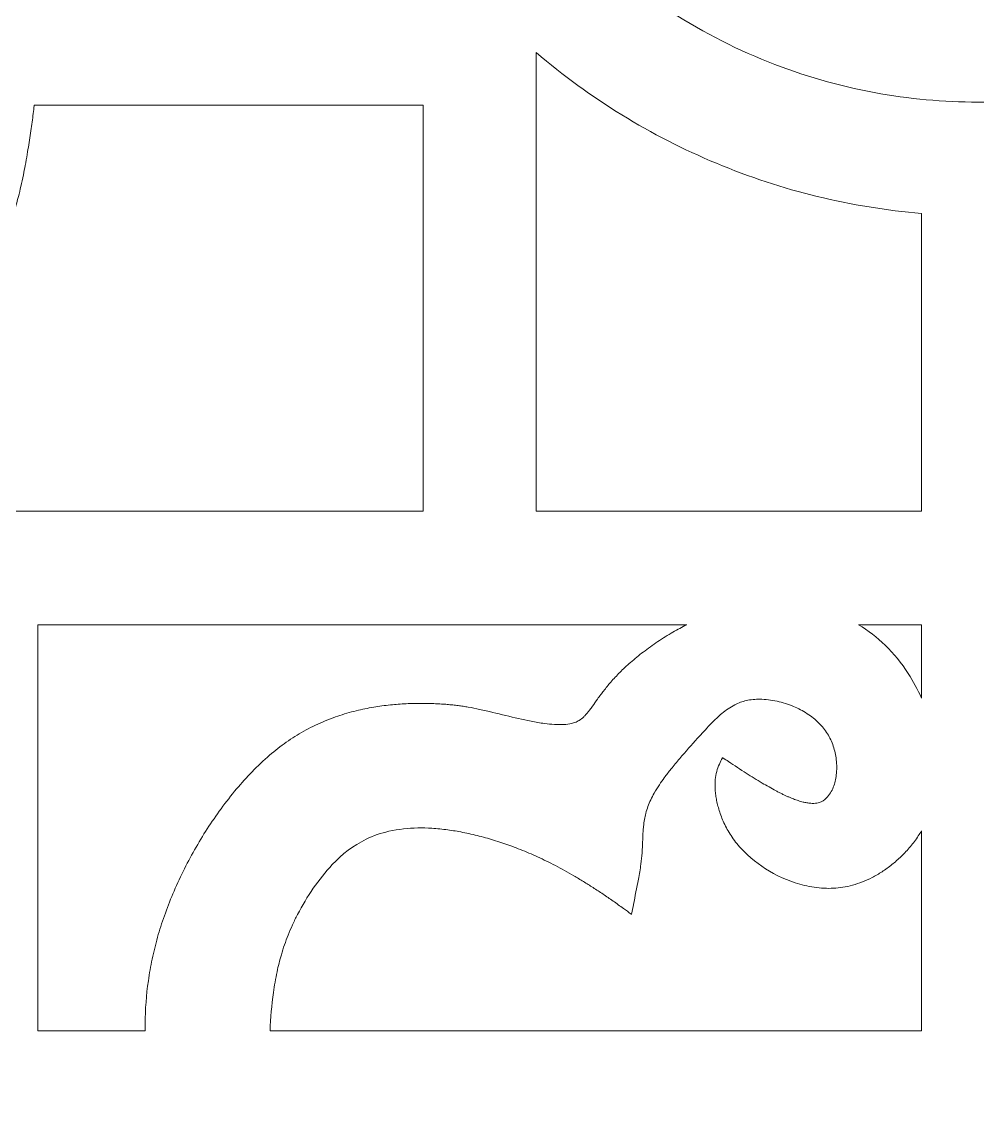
# Model space of a CAD drawing. Header units: centimetres. Extents: x -10 to 9.2, y -12 to 12.7.
# Drawn here: x 1.85 to 4.6, y -8.722 to -5.557 of the extents above; entities that cross this region are included whole.
import ezdxf

# ---------------------------------------------------------------- set-up
doc = ezdxf.new("R2010")
doc.units = ezdxf.units.CM
doc.header["$MEASUREMENT"] = 0
doc.layers.add('layer 1', color=7, linetype='Continuous')

msp = doc.modelspace()

# ---------------------------------------------------------------- linework, layer by layer
at = {"layer": 'layer 1', "color": 242, "lineweight": 9}
for points, knots in [([(9.19904, 12.67695), (9.19904, 4.45748), (9.19904, -3.76202), (9.19904, -11.9815), (9.19904, -11.9815), (6.13291, -11.9815), (3.06675, -11.9815), (0.00061, -11.9815), (0.00061, -11.9815), (0.00061, -3.76202), (0.00061, 4.45748), (0.00061, 12.67695), (0.00061, 12.67695), (3.06675, 12.67695), (6.13291, 12.67695), (9.19904, 12.67695)], [0, 0, 0, 0, 0.2, 0.2, 0.2, 0.2, 0.4, 0.4, 0.4, 0.4, 0.6, 0.6, 0.6, 0.6, 1, 1, 1, 1]), ([(4.59983, -5.78745), (4.69882, -5.78745), (4.79851, -5.77843), (4.89805, -5.75991), (4.89805, -5.75991), (5.00151, -5.74062), (5.10358, -5.71126), (5.20311, -5.67161), (5.20311, -5.67161), (5.41051, -5.58893), (5.59869, -5.46528), (5.75867, -5.3042), (5.75867, -5.3042), (5.83866, -5.22367), (5.90983, -5.13537), (5.97153, -5.04037), (5.97153, -5.04037), (6.03236, -4.94672), (6.08311, -4.8478), (6.1236, -4.74485), (6.1236, -4.74485), (6.163, -4.64467), (6.19217, -4.54194), (6.21133, -4.43773), (6.21133, -4.43773), (6.22972, -4.33755), (6.23868, -4.23718), (6.23868, -4.13752), (6.23868, -4.13752), (6.23868, -4.03786), (6.22972, -3.93747), (6.21133, -3.8373), (6.21133, -3.8373), (6.19217, -3.7331), (6.163, -3.63037), (6.1236, -3.53019), (6.1236, -3.53019), (6.08311, -3.42724), (6.03236, -3.32833), (5.97153, -3.23466), (5.97153, -3.23466), (5.90983, -3.13965), (5.83866, -3.05137), (5.75867, -2.97085), (5.75867, -2.97085), (5.59869, -2.80975), (5.41051, -2.68611), (5.20311, -2.60343), (5.20311, -2.60343), (5.10358, -2.56377), (5.00151, -2.53442), (4.89805, -2.51513), (4.89805, -2.51513), (4.79851, -2.49661), (4.69882, -2.48758), (4.59983, -2.48758), (4.59983, -2.48758), (4.50085, -2.48758), (4.40114, -2.49661), (4.3016, -2.51513), (4.3016, -2.51513), (4.19814, -2.53442), (4.09607, -2.56377), (3.99659, -2.60343), (3.99659, -2.60343), (3.78917, -2.68611), (3.60101, -2.80975), (3.44098, -2.97085), (3.44098, -2.97085), (3.36099, -3.05137), (3.28982, -3.13965), (3.22815, -3.23466), (3.22815, -3.23466), (3.16731, -3.32833), (3.11654, -3.42724), (3.07605, -3.53019), (3.07605, -3.53019), (3.03666, -3.63037), (3.00752, -3.7331), (2.98834, -3.8373), (2.98834, -3.8373), (2.96993, -3.93747), (2.96097, -4.03786), (2.96097, -4.13752), (2.96097, -4.13752), (2.96097, -4.23718), (2.96993, -4.33755), (2.98834, -4.43773), (2.98834, -4.43773), (3.00752, -4.54194), (3.03666, -4.64467), (3.07605, -4.74485), (3.07605, -4.74485), (3.11654, -4.8478), (3.16731, -4.94672), (3.22815, -5.04037), (3.22815, -5.04037), (3.28982, -5.13537), (3.36099, -5.22367), (3.44098, -5.3042), (3.44098, -5.3042), (3.60101, -5.46528), (3.78917, -5.58893), (3.99659, -5.67161), (3.99659, -5.67161), (4.09607, -5.71126), (4.19814, -5.74062), (4.3016, -5.75991), (4.3016, -5.75991), (4.40114, -5.77843), (4.50085, -5.78745), (4.59983, -5.78745)], [0, 0, 0, 0, 0.0344828, 0.0344828, 0.0344828, 0.0344828, 0.0689655, 0.0689655, 0.0689655, 0.0689655, 0.1034483, 0.1034483, 0.1034483, 0.1034483, 0.137931, 0.137931, 0.137931, 0.137931, 0.1724138, 0.1724138, 0.1724138, 0.1724138, 0.2068966, 0.2068966, 0.2068966, 0.2068966, 0.2413793, 0.2413793, 0.2413793, 0.2413793, 0.2758621, 0.2758621, 0.2758621, 0.2758621, 0.3103448, 0.3103448, 0.3103448, 0.3103448, 0.3448276, 0.3448276, 0.3448276, 0.3448276, 0.3793103, 0.3793103, 0.3793103, 0.3793103, 0.4137931, 0.4137931, 0.4137931, 0.4137931, 0.4482759, 0.4482759, 0.4482759, 0.4482759, 0.4827586, 0.4827586, 0.4827586, 0.4827586, 0.5172414, 0.5172414, 0.5172414, 0.5172414, 0.5517241, 0.5517241, 0.5517241, 0.5517241, 0.5862069, 0.5862069, 0.5862069, 0.5862069, 0.6206897, 0.6206897, 0.6206897, 0.6206897, 0.6551724, 0.6551724, 0.6551724, 0.6551724, 0.6896552, 0.6896552, 0.6896552, 0.6896552, 0.7241379, 0.7241379, 0.7241379, 0.7241379, 0.7586207, 0.7586207, 0.7586207, 0.7586207, 0.7931034, 0.7931034, 0.7931034, 0.7931034, 0.8275862, 0.8275862, 0.8275862, 0.8275862, 0.862069, 0.862069, 0.862069, 0.862069, 0.8965517, 0.8965517, 0.8965517, 0.8965517, 0.9310345, 0.9310345, 0.9310345, 0.9310345, 1, 1, 1, 1]), ([(4.43743, -6.96421), (4.43743, -6.67868), (4.43743, -6.39318), (4.43743, -6.10765), (4.43743, -6.10765), (4.23494, -6.09074), (4.03659, -6.04253), (3.84732, -5.9635), (3.84732, -5.9635), (3.65809, -5.88445), (3.48409, -5.77711), (3.32915, -5.64472), (3.32915, -5.64472), (3.32915, -5.68906), (3.32915, -5.73342), (3.32915, -5.77777), (3.32915, -5.77777), (3.32915, -6.17325), (3.32915, -6.56874), (3.32915, -6.96421), (3.32915, -6.96421), (3.69855, -6.96421), (4.06802, -6.96421), (4.43743, -6.96421)], [0, 0, 0, 0, 0.1428571, 0.1428571, 0.1428571, 0.1428571, 0.2857143, 0.2857143, 0.2857143, 0.2857143, 0.4285714, 0.4285714, 0.4285714, 0.4285714, 0.5714286, 0.5714286, 0.5714286, 0.5714286, 0.7142857, 0.7142857, 0.7142857, 0.7142857, 1, 1, 1, 1]), ([(3.00439, -5.79611), (2.63128, -5.79611), (2.25821, -5.79611), (1.88507, -5.79611), (1.88507, -5.79611), (1.88464, -5.80028), (1.88419, -5.80445), (1.88375, -5.80862), (1.88375, -5.80862), (1.88284, -5.81663), (1.88191, -5.82465), (1.88089, -5.83265), (1.88089, -5.83265), (1.87986, -5.84089), (1.87879, -5.84913), (1.87767, -5.85734), (1.87767, -5.85734), (1.87646, -5.866), (1.87522, -5.87465), (1.87392, -5.88329), (1.87392, -5.88329), (1.871, -5.90144), (1.86804, -5.91961), (1.8651, -5.93775), (1.8651, -5.93775), (1.86326, -5.94853), (1.86131, -5.95927), (1.85929, -5.97001), (1.85929, -5.97001), (1.85758, -5.97904), (1.85583, -5.98806), (1.85398, -5.99707), (1.85398, -5.99707), (1.85175, -6.00804), (1.84937, -6.01899), (1.84688, -6.02992), (1.84688, -6.02992), (1.84462, -6.03974), (1.84228, -6.04957), (1.83977, -6.05933), (1.83977, -6.05933), (1.83379, -6.08274), (1.82704, -6.1059), (1.81943, -6.12884), (1.81943, -6.12884), (1.81304, -6.14826), (1.80575, -6.16744), (1.79773, -6.18627), (1.79773, -6.18627), (1.77877, -6.23084), (1.75488, -6.27296), (1.72643, -6.31208), (1.72643, -6.31208), (1.7013, -6.34662), (1.67193, -6.37761), (1.63884, -6.4045), (1.63884, -6.4045), (1.60664, -6.43067), (1.57164, -6.45288), (1.5343, -6.47081), (1.5343, -6.47081), (1.48974, -6.49224), (1.4433, -6.50922), (1.3955, -6.5216), (1.3955, -6.5216), (1.37217, -6.52763), (1.34853, -6.53222), (1.32469, -6.53535), (1.32469, -6.53535), (1.30625, -6.53776), (1.28765, -6.53867), (1.26902, -6.53806), (1.26902, -6.53806), (1.25788, -6.53769), (1.24678, -6.53675), (1.23572, -6.53526), (1.23572, -6.53526), (1.22472, -6.53375), (1.21381, -6.53167), (1.20299, -6.52903), (1.20299, -6.52903), (1.19601, -6.52732), (1.18901, -6.52539), (1.18213, -6.52324), (1.18213, -6.52324), (1.18429, -6.53016), (1.1862, -6.5372), (1.18792, -6.54425), (1.18792, -6.54425), (1.19051, -6.55513), (1.19257, -6.56612), (1.19407, -6.5772), (1.19407, -6.5772), (1.19559, -6.58832), (1.1965, -6.5995), (1.19685, -6.61072), (1.19685, -6.61072), (1.19747, -6.62945), (1.19656, -6.64816), (1.19415, -6.66674), (1.19415, -6.66674), (1.19106, -6.69078), (1.18647, -6.71456), (1.1805, -6.73803), (1.1805, -6.73803), (1.1682, -6.78617), (1.15135, -6.83292), (1.13006, -6.87778), (1.13006, -6.87778), (1.11224, -6.91537), (1.09018, -6.95062), (1.06423, -6.98304), (1.06423, -6.98304), (1.03746, -7.01635), (1.00671, -7.0459), (0.97241, -7.07121), (0.97241, -7.07121), (0.93353, -7.09985), (0.8917, -7.12389), (0.84743, -7.14299), (0.84743, -7.14299), (0.82871, -7.15107), (0.80971, -7.15836), (0.79038, -7.16485), (0.79038, -7.16485), (0.76763, -7.17249), (0.74458, -7.17932), (0.72134, -7.18532), (0.72134, -7.18532), (0.71162, -7.18784), (0.70189, -7.19021), (0.69212, -7.19247), (0.69212, -7.19247), (0.68125, -7.19499), (0.67041, -7.19736), (0.65949, -7.19964), (0.65949, -7.19964), (0.65058, -7.20149), (0.6416, -7.20327), (0.63262, -7.20498), (0.63262, -7.20498), (0.62202, -7.207), (0.61143, -7.20892), (0.60078, -7.21079), (0.60078, -7.21079), (0.58278, -7.21374), (0.56472, -7.21671), (0.54669, -7.21966), (0.54669, -7.21966), (0.53806, -7.22099), (0.52939, -7.22225), (0.52073, -7.22345), (0.52073, -7.22345), (0.51256, -7.22461), (0.50435, -7.22569), (0.49619, -7.22674), (0.49619, -7.22674), (0.48823, -7.22773), (0.48028, -7.22869), (0.47233, -7.22959), (0.47233, -7.22959), (0.46921, -7.22993), (0.46613, -7.23029), (0.46304, -7.23062), (0.46304, -7.23062), (0.46304, -7.64017), (0.46304, -8.04974), (0.46304, -8.45929), (0.46304, -8.45929), (0.83246, -8.45929), (1.20187, -8.45929), (1.57132, -8.45929), (1.57132, -8.45929), (1.57132, -8.06381), (1.57132, -7.66834), (1.57132, -7.27286), (1.57132, -7.27286), (1.57132, -7.19489), (1.57132, -7.1169), (1.57132, -7.03895), (1.57132, -7.03895), (1.57132, -7.02016), (1.57132, -7.00136), (1.57132, -6.98254), (1.57132, -6.98254), (1.57132, -6.97672), (1.57132, -6.97088), (1.57132, -6.96503), (1.57132, -6.96503), (1.57132, -6.96476), (1.57132, -6.9645), (1.57132, -6.96421), (1.57132, -6.96421), (1.5716, -6.96421), (1.57187, -6.96421), (1.57214, -6.96421), (1.57214, -6.96421), (1.57792, -6.96421), (1.58372, -6.96421), (1.58956, -6.96421), (1.58956, -6.96421), (2.06114, -6.96421), (2.53278, -6.96421), (3.00439, -6.96421), (3.00439, -6.96421), (3.00439, -6.57484), (3.00439, -6.18547), (3.00439, -5.79611)], [0, 0, 0, 0, 0.0188679, 0.0188679, 0.0188679, 0.0188679, 0.0377358, 0.0377358, 0.0377358, 0.0377358, 0.0566038, 0.0566038, 0.0566038, 0.0566038, 0.0754717, 0.0754717, 0.0754717, 0.0754717, 0.0943396, 0.0943396, 0.0943396, 0.0943396, 0.1132075, 0.1132075, 0.1132075, 0.1132075, 0.1320755, 0.1320755, 0.1320755, 0.1320755, 0.1509434, 0.1509434, 0.1509434, 0.1509434, 0.1698113, 0.1698113, 0.1698113, 0.1698113, 0.1886792, 0.1886792, 0.1886792, 0.1886792, 0.2075472, 0.2075472, 0.2075472, 0.2075472, 0.2264151, 0.2264151, 0.2264151, 0.2264151, 0.245283, 0.245283, 0.245283, 0.245283, 0.2641509, 0.2641509, 0.2641509, 0.2641509, 0.2830189, 0.2830189, 0.2830189, 0.2830189, 0.3018868, 0.3018868, 0.3018868, 0.3018868, 0.3207547, 0.3207547, 0.3207547, 0.3207547, 0.3396226, 0.3396226, 0.3396226, 0.3396226, 0.3584906, 0.3584906, 0.3584906, 0.3584906, 0.3773585, 0.3773585, 0.3773585, 0.3773585, 0.3962264, 0.3962264, 0.3962264, 0.3962264, 0.4150943, 0.4150943, 0.4150943, 0.4150943, 0.4339623, 0.4339623, 0.4339623, 0.4339623, 0.4528302, 0.4528302, 0.4528302, 0.4528302, 0.4716981, 0.4716981, 0.4716981, 0.4716981, 0.490566, 0.490566, 0.490566, 0.490566, 0.509434, 0.509434, 0.509434, 0.509434, 0.5283019, 0.5283019, 0.5283019, 0.5283019, 0.5471698, 0.5471698, 0.5471698, 0.5471698, 0.5660377, 0.5660377, 0.5660377, 0.5660377, 0.5849057, 0.5849057, 0.5849057, 0.5849057, 0.6037736, 0.6037736, 0.6037736, 0.6037736, 0.6226415, 0.6226415, 0.6226415, 0.6226415, 0.6415094, 0.6415094, 0.6415094, 0.6415094, 0.6603774, 0.6603774, 0.6603774, 0.6603774, 0.6792453, 0.6792453, 0.6792453, 0.6792453, 0.6981132, 0.6981132, 0.6981132, 0.6981132, 0.7169811, 0.7169811, 0.7169811, 0.7169811, 0.7358491, 0.7358491, 0.7358491, 0.7358491, 0.754717, 0.754717, 0.754717, 0.754717, 0.7735849, 0.7735849, 0.7735849, 0.7735849, 0.7924528, 0.7924528, 0.7924528, 0.7924528, 0.8113208, 0.8113208, 0.8113208, 0.8113208, 0.8301887, 0.8301887, 0.8301887, 0.8301887, 0.8490566, 0.8490566, 0.8490566, 0.8490566, 0.8679245, 0.8679245, 0.8679245, 0.8679245, 0.8867925, 0.8867925, 0.8867925, 0.8867925, 0.9056604, 0.9056604, 0.9056604, 0.9056604, 0.9245283, 0.9245283, 0.9245283, 0.9245283, 0.9433962, 0.9433962, 0.9433962, 0.9433962, 0.9622642, 0.9622642, 0.9622642, 0.9622642, 1, 1, 1, 1]), ([(3.76189, -7.2912), (3.13998, -7.2912), (2.51802, -7.2912), (1.8961, -7.2912), (1.8961, -7.2912), (1.8961, -7.68057), (1.8961, -8.06992), (1.8961, -8.45929), (1.8961, -8.45929), (1.99874, -8.45929), (2.10136, -8.45929), (2.20398, -8.45929), (2.20398, -8.45929), (2.20392, -8.45244), (2.20397, -8.44558), (2.20402, -8.43874), (2.20402, -8.43874), (2.2045, -8.39754), (2.20766, -8.35646), (2.2135, -8.31568), (2.2135, -8.31568), (2.2165, -8.29473), (2.22019, -8.2739), (2.22457, -8.25319), (2.22457, -8.25319), (2.22902, -8.23216), (2.23415, -8.2113), (2.23998, -8.19062), (2.23998, -8.19062), (2.24586, -8.16986), (2.25237, -8.14929), (2.25954, -8.12894), (2.25954, -8.12894), (2.26708, -8.10755), (2.27527, -8.08639), (2.2841, -8.06551), (2.2841, -8.06551), (2.30248, -8.02202), (2.32336, -7.97967), (2.3466, -7.93859), (2.3466, -7.93859), (2.36967, -7.8978), (2.39508, -7.85844), (2.42276, -7.82063), (2.42276, -7.82063), (2.43702, -7.80109), (2.45192, -7.78206), (2.46748, -7.76355), (2.46748, -7.76355), (2.48163, -7.74662), (2.49644, -7.73023), (2.51181, -7.71439), (2.51181, -7.71439), (2.52798, -7.69776), (2.54485, -7.68182), (2.5624, -7.66664), (2.5624, -7.66664), (2.57773, -7.65336), (2.59372, -7.64087), (2.61031, -7.62918), (2.61031, -7.62918), (2.62643, -7.61779), (2.64318, -7.60727), (2.66044, -7.59763), (2.66044, -7.59763), (2.67796, -7.58788), (2.69596, -7.57903), (2.71439, -7.57112), (2.71439, -7.57112), (2.73075, -7.5641), (2.74748, -7.55778), (2.7644, -7.55224), (2.7644, -7.55224), (2.78207, -7.54646), (2.79995, -7.54145), (2.81803, -7.53719), (2.81803, -7.53719), (2.82619, -7.53529), (2.83439, -7.53353), (2.84258, -7.53192), (2.84258, -7.53192), (2.85102, -7.53026), (2.85945, -7.52876), (2.86797, -7.52742), (2.86797, -7.52742), (2.87576, -7.52616), (2.88359, -7.52503), (2.89138, -7.52404), (2.89138, -7.52404), (2.89948, -7.52304), (2.90756, -7.52213), (2.91565, -7.52137), (2.91565, -7.52137), (2.92301, -7.52068), (2.93031, -7.52008), (2.93767, -7.51957), (2.93767, -7.51957), (2.94524, -7.51906), (2.95285, -7.51864), (2.96046, -7.51833), (2.96046, -7.51833), (2.96718, -7.51806), (2.97394, -7.51786), (2.98064, -7.51772), (2.98064, -7.51772), (2.98767, -7.5176), (2.9947, -7.51754), (3.00173, -7.51755), (3.00173, -7.51755), (3.00815, -7.51758), (3.01455, -7.51767), (3.02093, -7.51781), (3.02093, -7.51781), (3.02703, -7.51795), (3.03304, -7.51812), (3.0391, -7.51839), (3.0391, -7.51839), (3.04487, -7.51864), (3.05069, -7.51895), (3.05644, -7.5193), (3.05644, -7.5193), (3.06201, -7.51967), (3.06758, -7.5201), (3.07313, -7.52058), (3.07313, -7.52058), (3.07838, -7.52103), (3.08362, -7.52155), (3.08887, -7.52212), (3.08887, -7.52212), (3.09407, -7.52265), (3.09924, -7.52328), (3.1044, -7.52394), (3.1044, -7.52394), (3.1092, -7.52458), (3.11406, -7.52525), (3.11886, -7.52597), (3.11886, -7.52597), (3.1238, -7.52671), (3.12871, -7.52751), (3.13359, -7.52833), (3.13359, -7.52833), (3.14455, -7.53021), (3.15548, -7.53236), (3.16635, -7.53478), (3.16635, -7.53478), (3.19144, -7.54039), (3.21646, -7.54627), (3.24144, -7.55241), (3.24144, -7.55241), (3.26565, -7.55835), (3.28994, -7.56383), (3.31435, -7.56887), (3.31435, -7.56887), (3.32718, -7.5715), (3.34006, -7.57368), (3.35307, -7.57542), (3.35307, -7.57542), (3.36258, -7.57669), (3.37213, -7.57763), (3.38167, -7.57826), (3.38167, -7.57826), (3.3887, -7.57869), (3.39572, -7.57884), (3.40275, -7.57865), (3.40275, -7.57865), (3.41045, -7.57845), (3.41808, -7.57773), (3.42565, -7.57648), (3.42565, -7.57648), (3.43071, -7.57566), (3.43559, -7.57434), (3.44038, -7.57259), (3.44038, -7.57259), (3.44472, -7.57101), (3.44894, -7.5689), (3.45286, -7.56639), (3.45286, -7.56639), (3.45749, -7.56339), (3.46183, -7.55996), (3.4658, -7.5561), (3.4658, -7.5561), (3.46766, -7.55432), (3.46947, -7.55247), (3.47119, -7.55053), (3.47119, -7.55053), (3.47348, -7.548), (3.47572, -7.5454), (3.4779, -7.54273), (3.4779, -7.54273), (3.47964, -7.54058), (3.48136, -7.53839), (3.48302, -7.53618), (3.48302, -7.53618), (3.48564, -7.53271), (3.48825, -7.52924), (3.49077, -7.52573), (3.49077, -7.52573), (3.49564, -7.51892), (3.50056, -7.51214), (3.50542, -7.50533), (3.50542, -7.50533), (3.50857, -7.50092), (3.51178, -7.49653), (3.51501, -7.49217), (3.51501, -7.49217), (3.51755, -7.48877), (3.52012, -7.48539), (3.52273, -7.48203), (3.52273, -7.48203), (3.5262, -7.47751), (3.52975, -7.47306), (3.53333, -7.46863), (3.53333, -7.46863), (3.53673, -7.46448), (3.5402, -7.46037), (3.54371, -7.45633), (3.54371, -7.45633), (3.54785, -7.45155), (3.55203, -7.44686), (3.55636, -7.44224), (3.55636, -7.44224), (3.56068, -7.43763), (3.56505, -7.43307), (3.56948, -7.4286), (3.56948, -7.4286), (3.57432, -7.42377), (3.57927, -7.41901), (3.58426, -7.41435), (3.58426, -7.41435), (3.58966, -7.40929), (3.59519, -7.40434), (3.60074, -7.39947), (3.60074, -7.39947), (3.60651, -7.39444), (3.61237, -7.3895), (3.61829, -7.38467), (3.61829, -7.38467), (3.62448, -7.37961), (3.6307, -7.37468), (3.63706, -7.36982), (3.63706, -7.36982), (3.65063, -7.35941), (3.66453, -7.34942), (3.67874, -7.33988), (3.67874, -7.33988), (3.69303, -7.33031), (3.70761, -7.32121), (3.72246, -7.31259), (3.72246, -7.31259), (3.73541, -7.30506), (3.74856, -7.29793), (3.76189, -7.2912)], [0, 0, 0, 0, 0.015625, 0.015625, 0.015625, 0.015625, 0.03125, 0.03125, 0.03125, 0.03125, 0.046875, 0.046875, 0.046875, 0.046875, 0.0625, 0.0625, 0.0625, 0.0625, 0.078125, 0.078125, 0.078125, 0.078125, 0.09375, 0.09375, 0.09375, 0.09375, 0.109375, 0.109375, 0.109375, 0.109375, 0.125, 0.125, 0.125, 0.125, 0.140625, 0.140625, 0.140625, 0.140625, 0.15625, 0.15625, 0.15625, 0.15625, 0.171875, 0.171875, 0.171875, 0.171875, 0.1875, 0.1875, 0.1875, 0.1875, 0.203125, 0.203125, 0.203125, 0.203125, 0.21875, 0.21875, 0.21875, 0.21875, 0.234375, 0.234375, 0.234375, 0.234375, 0.25, 0.25, 0.25, 0.25, 0.265625, 0.265625, 0.265625, 0.265625, 0.28125, 0.28125, 0.28125, 0.28125, 0.296875, 0.296875, 0.296875, 0.296875, 0.3125, 0.3125, 0.3125, 0.3125, 0.328125, 0.328125, 0.328125, 0.328125, 0.34375, 0.34375, 0.34375, 0.34375, 0.359375, 0.359375, 0.359375, 0.359375, 0.375, 0.375, 0.375, 0.375, 0.390625, 0.390625, 0.390625, 0.390625, 0.40625, 0.40625, 0.40625, 0.40625, 0.421875, 0.421875, 0.421875, 0.421875, 0.4375, 0.4375, 0.4375, 0.4375, 0.453125, 0.453125, 0.453125, 0.453125, 0.46875, 0.46875, 0.46875, 0.46875, 0.484375, 0.484375, 0.484375, 0.484375, 0.5, 0.5, 0.5, 0.5, 0.515625, 0.515625, 0.515625, 0.515625, 0.53125, 0.53125, 0.53125, 0.53125, 0.546875, 0.546875, 0.546875, 0.546875, 0.5625, 0.5625, 0.5625, 0.5625, 0.578125, 0.578125, 0.578125, 0.578125, 0.59375, 0.59375, 0.59375, 0.59375, 0.609375, 0.609375, 0.609375, 0.609375, 0.625, 0.625, 0.625, 0.625, 0.640625, 0.640625, 0.640625, 0.640625, 0.65625, 0.65625, 0.65625, 0.65625, 0.671875, 0.671875, 0.671875, 0.671875, 0.6875, 0.6875, 0.6875, 0.6875, 0.703125, 0.703125, 0.703125, 0.703125, 0.71875, 0.71875, 0.71875, 0.71875, 0.734375, 0.734375, 0.734375, 0.734375, 0.75, 0.75, 0.75, 0.75, 0.765625, 0.765625, 0.765625, 0.765625, 0.78125, 0.78125, 0.78125, 0.78125, 0.796875, 0.796875, 0.796875, 0.796875, 0.8125, 0.8125, 0.8125, 0.8125, 0.828125, 0.828125, 0.828125, 0.828125, 0.84375, 0.84375, 0.84375, 0.84375, 0.859375, 0.859375, 0.859375, 0.859375, 0.875, 0.875, 0.875, 0.875, 0.890625, 0.890625, 0.890625, 0.890625, 0.90625, 0.90625, 0.90625, 0.90625, 0.921875, 0.921875, 0.921875, 0.921875, 0.9375, 0.9375, 0.9375, 0.9375, 0.953125, 0.953125, 0.953125, 0.953125, 0.96875, 0.96875, 0.96875, 0.96875, 1, 1, 1, 1]), ([(4.43743, -7.50219), (4.43743, -7.43187), (4.43743, -7.36153), (4.43743, -7.2912), (4.43743, -7.2912), (4.37713, -7.2912), (4.3168, -7.2912), (4.25643, -7.2912), (4.25643, -7.2912), (4.284, -7.30797), (4.30952, -7.32774), (4.3327, -7.35019), (4.3327, -7.35019), (4.35785, -7.3746), (4.38006, -7.40176), (4.39898, -7.43132), (4.39898, -7.43132), (4.41351, -7.45398), (4.42636, -7.47765), (4.43743, -7.50219)], [0, 0, 0, 0, 0.1666667, 0.1666667, 0.1666667, 0.1666667, 0.3333333, 0.3333333, 0.3333333, 0.3333333, 0.5, 0.5, 0.5, 0.5, 0.6666667, 0.6666667, 0.6666667, 0.6666667, 1, 1, 1, 1]), ([(3.93349, -7.71877), (3.94859, -7.72809), (3.96366, -7.73742), (3.97876, -7.74674), (3.97876, -7.74674), (3.9921, -7.75423), (4.00548, -7.76172), (4.01886, -7.76924), (4.01886, -7.76924), (4.02189, -7.77084), (4.02493, -7.77241), (4.02799, -7.77396), (4.02799, -7.77396), (4.03085, -7.7754), (4.0337, -7.77684), (4.0366, -7.77824), (4.0366, -7.77824), (4.03951, -7.77964), (4.04239, -7.78102), (4.0453, -7.78238), (4.0453, -7.78238), (4.04796, -7.78361), (4.05065, -7.7848), (4.05331, -7.78596), (4.05331, -7.78596), (4.056, -7.78716), (4.05866, -7.7883), (4.06136, -7.7894), (4.06136, -7.7894), (4.06384, -7.79041), (4.06628, -7.7914), (4.06876, -7.79237), (4.06876, -7.79237), (4.07124, -7.79329), (4.07373, -7.79422), (4.07622, -7.79511), (4.07622, -7.79511), (4.07848, -7.79592), (4.08072, -7.79668), (4.08299, -7.7974), (4.08299, -7.7974), (4.08747, -7.79886), (4.09202, -7.80016), (4.09659, -7.80132), (4.09659, -7.80132), (4.10027, -7.80223), (4.104, -7.80303), (4.10775, -7.80365), (4.10775, -7.80365), (4.11141, -7.80427), (4.11512, -7.80472), (4.11877, -7.805), (4.11877, -7.805), (4.12176, -7.80522), (4.12476, -7.80529), (4.12776, -7.80517), (4.12776, -7.80517), (4.13057, -7.80507), (4.13344, -7.80479), (4.13623, -7.80435), (4.13623, -7.80435), (4.13862, -7.80397), (4.14101, -7.80341), (4.14334, -7.8027), (4.14334, -7.8027), (4.15136, -7.80024), (4.15851, -7.79582), (4.16433, -7.78973), (4.16433, -7.78973), (4.17274, -7.78084), (4.17929, -7.77047), (4.18364, -7.75901), (4.18364, -7.75901), (4.188, -7.74756), (4.19088, -7.73564), (4.19219, -7.72346), (4.19219, -7.72346), (4.19382, -7.70889), (4.19382, -7.69422), (4.19225, -7.67965), (4.19225, -7.67965), (4.19081, -7.6662), (4.18788, -7.65299), (4.1835, -7.6402), (4.1835, -7.6402), (4.17936, -7.62791), (4.17377, -7.61618), (4.16694, -7.60519), (4.16694, -7.60519), (4.15996, -7.59397), (4.15176, -7.58361), (4.14242, -7.57429), (4.14242, -7.57429), (4.13224, -7.56407), (4.12104, -7.55498), (4.10893, -7.54716), (4.10893, -7.54716), (4.09619, -7.53892), (4.08281, -7.53189), (4.06878, -7.52616), (4.06878, -7.52616), (4.05363, -7.51994), (4.03801, -7.51507), (4.022, -7.51153), (4.022, -7.51153), (4.00563, -7.50793), (3.98898, -7.50595), (3.97223, -7.50561), (3.97223, -7.50561), (3.95919, -7.50533), (3.94616, -7.50664), (3.93344, -7.50953), (3.93344, -7.50953), (3.92202, -7.51208), (3.91106, -7.51613), (3.90068, -7.52157), (3.90068, -7.52157), (3.88732, -7.5286), (3.87469, -7.53702), (3.86309, -7.5467), (3.86309, -7.5467), (3.85809, -7.5509), (3.8532, -7.55522), (3.84844, -7.55972), (3.84844, -7.55972), (3.84194, -7.56589), (3.83558, -7.57217), (3.82937, -7.57862), (3.82937, -7.57862), (3.81734, -7.59169), (3.80528, -7.60478), (3.79325, -7.61786), (3.79325, -7.61786), (3.77596, -7.63701), (3.75889, -7.65635), (3.74202, -7.6759), (3.74202, -7.6759), (3.73337, -7.6859), (3.72488, -7.6961), (3.71666, -7.70647), (3.71666, -7.70647), (3.71016, -7.71463), (3.70379, -7.72291), (3.69763, -7.73131), (3.69763, -7.73131), (3.69269, -7.738), (3.6879, -7.74481), (3.6833, -7.75173), (3.6833, -7.75173), (3.67806, -7.75952), (3.67313, -7.76747), (3.66848, -7.77558), (3.66848, -7.77558), (3.66487, -7.78179), (3.66155, -7.78816), (3.65849, -7.79465), (3.65849, -7.79465), (3.65555, -7.80098), (3.65286, -7.80746), (3.65052, -7.81406), (3.65052, -7.81406), (3.64815, -7.82063), (3.64612, -7.82732), (3.64439, -7.83408), (3.64439, -7.83408), (3.64292, -7.83983), (3.64169, -7.84563), (3.64066, -7.85149), (3.64066, -7.85149), (3.63949, -7.85826), (3.63854, -7.86504), (3.63783, -7.87188), (3.63783, -7.87188), (3.63731, -7.87659), (3.63693, -7.88132), (3.63662, -7.88605), (3.63662, -7.88605), (3.63611, -7.89384), (3.63571, -7.90163), (3.63542, -7.90941), (3.63542, -7.90941), (3.63503, -7.91902), (3.63459, -7.92863), (3.63415, -7.93824), (3.63415, -7.93824), (3.634, -7.9414), (3.63379, -7.94454), (3.63356, -7.94768), (3.63356, -7.94768), (3.6328, -7.9585), (3.63167, -7.9693), (3.6302, -7.98003), (3.6302, -7.98003), (3.62819, -7.99463), (3.62583, -8.0092), (3.62313, -8.02368), (3.62313, -8.02368), (3.61838, -8.04794), (3.6136, -8.07222), (3.60885, -8.09647), (3.60885, -8.09647), (3.60708, -8.10541), (3.60534, -8.11436), (3.60357, -8.12327), (3.60357, -8.12327), (3.60349, -8.1237), (3.6034, -8.12412), (3.60334, -8.12453), (3.60334, -8.12453), (3.60298, -8.12429), (3.60264, -8.12405), (3.60228, -8.12378), (3.60228, -8.12378), (3.59496, -8.11844), (3.58765, -8.11308), (3.58029, -8.10774), (3.58029, -8.10774), (3.57032, -8.10048), (3.56028, -8.0933), (3.55016, -8.08621), (3.55016, -8.08621), (3.54061, -8.07951), (3.531, -8.0729), (3.52129, -8.0664), (3.52129, -8.0664), (3.51178, -8.05998), (3.5022, -8.05368), (3.49256, -8.04748), (3.49256, -8.04748), (3.48337, -8.04157), (3.47416, -8.03579), (3.46484, -8.0301), (3.46484, -8.0301), (3.45576, -8.02452), (3.44658, -8.01901), (3.43732, -8.01364), (3.43732, -8.01364), (3.42855, -8.00849), (3.41965, -8.00343), (3.4107, -7.99853), (3.4107, -7.99853), (3.40199, -7.99368), (3.39318, -7.98895), (3.38432, -7.98434), (3.38432, -7.98434), (3.37582, -7.97989), (3.36723, -7.97554), (3.35863, -7.97133), (3.35863, -7.97133), (3.35018, -7.96718), (3.34173, -7.96315), (3.33319, -7.95925), (3.33319, -7.95925), (3.32496, -7.95543), (3.31664, -7.95173), (3.30831, -7.94817), (3.30831, -7.94817), (3.30015, -7.94465), (3.29198, -7.94126), (3.28373, -7.93797), (3.28373, -7.93797), (3.27571, -7.93476), (3.26759, -7.93165), (3.25946, -7.92867), (3.25946, -7.92867), (3.24394, -7.92295), (3.22826, -7.91761), (3.21248, -7.91269), (3.21248, -7.91269), (3.19685, -7.90783), (3.1811, -7.90336), (3.16521, -7.89931), (3.16521, -7.89931), (3.14944, -7.89531), (3.13358, -7.89171), (3.11759, -7.88856), (3.11759, -7.88856), (3.10334, -7.88574), (3.089, -7.88336), (3.07459, -7.88141), (3.07459, -7.88141), (3.05955, -7.87937), (3.0445, -7.87786), (3.02936, -7.87691), (3.02936, -7.87691), (3.01594, -7.87605), (3.00253, -7.87573), (2.98906, -7.87595), (2.98906, -7.87595), (2.9609, -7.87639), (2.93292, -7.87965), (2.90543, -7.88567), (2.90543, -7.88567), (2.88277, -7.89065), (2.86082, -7.89829), (2.83995, -7.90849), (2.83995, -7.90849), (2.80316, -7.92647), (2.77037, -7.95103), (2.74264, -7.98126), (2.74264, -7.98126), (2.70307, -8.02447), (2.66957, -8.07257), (2.6427, -8.12473), (2.6427, -8.12473), (2.63762, -8.13465), (2.63275, -8.14469), (2.62811, -8.15483), (2.62811, -8.15483), (2.62367, -8.16453), (2.61946, -8.17432), (2.6155, -8.18423), (2.6155, -8.18423), (2.61183, -8.1935), (2.60836, -8.20285), (2.60511, -8.21228), (2.60511, -8.21228), (2.60183, -8.22169), (2.59884, -8.23117), (2.59604, -8.24069), (2.59604, -8.24069), (2.59127, -8.25692), (2.58716, -8.27328), (2.5837, -8.28981), (2.5837, -8.28981), (2.57954, -8.30954), (2.57605, -8.32939), (2.57322, -8.34938), (2.57322, -8.34938), (2.56802, -8.38583), (2.56485, -8.42251), (2.56366, -8.45929), (2.56366, -8.45929), (3.18825, -8.45929), (3.81284, -8.45929), (4.43743, -8.45929), (4.43743, -8.45929), (4.43743, -8.26756), (4.43743, -8.07579), (4.43743, -7.88406), (4.43743, -7.88406), (4.43445, -7.88911), (4.43136, -7.89404), (4.42813, -7.89891), (4.42813, -7.89891), (4.4211, -7.90951), (4.41348, -7.91973), (4.40535, -7.92949), (4.40535, -7.92949), (4.39704, -7.93944), (4.38822, -7.94895), (4.37893, -7.95798), (4.37893, -7.95798), (4.3704, -7.96623), (4.3615, -7.97407), (4.35222, -7.98149), (4.35222, -7.98149), (4.34304, -7.98878), (4.33358, -7.99562), (4.32373, -8.00201), (4.32373, -8.00201), (4.31453, -8.00797), (4.30509, -8.01347), (4.29533, -8.01851), (4.29533, -8.01851), (4.28625, -8.02324), (4.27684, -8.02747), (4.2673, -8.0312), (4.2673, -8.0312), (4.25805, -8.0348), (4.24864, -8.03791), (4.23908, -8.04053), (4.23908, -8.04053), (4.22977, -8.04307), (4.22031, -8.04508), (4.21078, -8.04657), (4.21078, -8.04657), (4.193, -8.04934), (4.17504, -8.05032), (4.1571, -8.04943), (4.1571, -8.04943), (4.13796, -8.04847), (4.11895, -8.0457), (4.10033, -8.04113), (4.10033, -8.04113), (4.06513, -8.03251), (4.03153, -8.01889), (4.00023, -8.00058), (4.00023, -8.00058), (3.96963, -7.98268), (3.94199, -7.96044), (3.91793, -7.93432), (3.91793, -7.93432), (3.91265, -7.92863), (3.90761, -7.92271), (3.90281, -7.9166), (3.90281, -7.9166), (3.89809, -7.91056), (3.8936, -7.90432), (3.88942, -7.89792), (3.88942, -7.89792), (3.88169, -7.88622), (3.87485, -7.87396), (3.86899, -7.8612), (3.86899, -7.8612), (3.86631, -7.85546), (3.86385, -7.84961), (3.8616, -7.84372), (3.8616, -7.84372), (3.85933, -7.83776), (3.85727, -7.83175), (3.85539, -7.82566), (3.85539, -7.82566), (3.85372, -7.82026), (3.85224, -7.81482), (3.8509, -7.80936), (3.8509, -7.80936), (3.84955, -7.80387), (3.84837, -7.79835), (3.84737, -7.7928), (3.84737, -7.7928), (3.84642, -7.78768), (3.84565, -7.78254), (3.845, -7.77738), (3.845, -7.77738), (3.84445, -7.7727), (3.84402, -7.76804), (3.84372, -7.76332), (3.84372, -7.76332), (3.84348, -7.75874), (3.84339, -7.75413), (3.84343, -7.74954), (3.84343, -7.74954), (3.84348, -7.74532), (3.8437, -7.74111), (3.84409, -7.73687), (3.84409, -7.73687), (3.84482, -7.72883), (3.8462, -7.72087), (3.84828, -7.71309), (3.84828, -7.71309), (3.8502, -7.70591), (3.85274, -7.69894), (3.85598, -7.69227), (3.85598, -7.69227), (3.85885, -7.68628), (3.86175, -7.68032), (3.86465, -7.67436), (3.86465, -7.67436), (3.86478, -7.67409), (3.86489, -7.6738), (3.86502, -7.67352), (3.86502, -7.67352), (3.86528, -7.67369), (3.86554, -7.67386), (3.86579, -7.67402), (3.86579, -7.67402), (3.87133, -7.67766), (3.87684, -7.68131), (3.88234, -7.68495), (3.88234, -7.68495), (3.89938, -7.69622), (3.91642, -7.70748), (3.93349, -7.71877)], [0, 0, 0, 0, 0.008547, 0.008547, 0.008547, 0.008547, 0.017094, 0.017094, 0.017094, 0.017094, 0.025641, 0.025641, 0.025641, 0.025641, 0.034188, 0.034188, 0.034188, 0.034188, 0.042735, 0.042735, 0.042735, 0.042735, 0.0512821, 0.0512821, 0.0512821, 0.0512821, 0.0598291, 0.0598291, 0.0598291, 0.0598291, 0.0683761, 0.0683761, 0.0683761, 0.0683761, 0.0769231, 0.0769231, 0.0769231, 0.0769231, 0.0854701, 0.0854701, 0.0854701, 0.0854701, 0.0940171, 0.0940171, 0.0940171, 0.0940171, 0.1025641, 0.1025641, 0.1025641, 0.1025641, 0.1111111, 0.1111111, 0.1111111, 0.1111111, 0.1196581, 0.1196581, 0.1196581, 0.1196581, 0.1282051, 0.1282051, 0.1282051, 0.1282051, 0.1367521, 0.1367521, 0.1367521, 0.1367521, 0.1452991, 0.1452991, 0.1452991, 0.1452991, 0.1538462, 0.1538462, 0.1538462, 0.1538462, 0.1623932, 0.1623932, 0.1623932, 0.1623932, 0.1709402, 0.1709402, 0.1709402, 0.1709402, 0.1794872, 0.1794872, 0.1794872, 0.1794872, 0.1880342, 0.1880342, 0.1880342, 0.1880342, 0.1965812, 0.1965812, 0.1965812, 0.1965812, 0.2051282, 0.2051282, 0.2051282, 0.2051282, 0.2136752, 0.2136752, 0.2136752, 0.2136752, 0.2222222, 0.2222222, 0.2222222, 0.2222222, 0.2307692, 0.2307692, 0.2307692, 0.2307692, 0.2393162, 0.2393162, 0.2393162, 0.2393162, 0.2478632, 0.2478632, 0.2478632, 0.2478632, 0.2564103, 0.2564103, 0.2564103, 0.2564103, 0.2649573, 0.2649573, 0.2649573, 0.2649573, 0.2735043, 0.2735043, 0.2735043, 0.2735043, 0.2820513, 0.2820513, 0.2820513, 0.2820513, 0.2905983, 0.2905983, 0.2905983, 0.2905983, 0.2991453, 0.2991453, 0.2991453, 0.2991453, 0.3076923, 0.3076923, 0.3076923, 0.3076923, 0.3162393, 0.3162393, 0.3162393, 0.3162393, 0.3247863, 0.3247863, 0.3247863, 0.3247863, 0.3333333, 0.3333333, 0.3333333, 0.3333333, 0.3418803, 0.3418803, 0.3418803, 0.3418803, 0.3504274, 0.3504274, 0.3504274, 0.3504274, 0.3589744, 0.3589744, 0.3589744, 0.3589744, 0.3675214, 0.3675214, 0.3675214, 0.3675214, 0.3760684, 0.3760684, 0.3760684, 0.3760684, 0.3846154, 0.3846154, 0.3846154, 0.3846154, 0.3931624, 0.3931624, 0.3931624, 0.3931624, 0.4017094, 0.4017094, 0.4017094, 0.4017094, 0.4102564, 0.4102564, 0.4102564, 0.4102564, 0.4188034, 0.4188034, 0.4188034, 0.4188034, 0.4273504, 0.4273504, 0.4273504, 0.4273504, 0.4358974, 0.4358974, 0.4358974, 0.4358974, 0.4444444, 0.4444444, 0.4444444, 0.4444444, 0.4529915, 0.4529915, 0.4529915, 0.4529915, 0.4615385, 0.4615385, 0.4615385, 0.4615385, 0.4700855, 0.4700855, 0.4700855, 0.4700855, 0.4786325, 0.4786325, 0.4786325, 0.4786325, 0.4871795, 0.4871795, 0.4871795, 0.4871795, 0.4957265, 0.4957265, 0.4957265, 0.4957265, 0.5042735, 0.5042735, 0.5042735, 0.5042735, 0.5128205, 0.5128205, 0.5128205, 0.5128205, 0.5213675, 0.5213675, 0.5213675, 0.5213675, 0.5299145, 0.5299145, 0.5299145, 0.5299145, 0.5384615, 0.5384615, 0.5384615, 0.5384615, 0.5470085, 0.5470085, 0.5470085, 0.5470085, 0.5555556, 0.5555556, 0.5555556, 0.5555556, 0.5641026, 0.5641026, 0.5641026, 0.5641026, 0.5726496, 0.5726496, 0.5726496, 0.5726496, 0.5811966, 0.5811966, 0.5811966, 0.5811966, 0.5897436, 0.5897436, 0.5897436, 0.5897436, 0.5982906, 0.5982906, 0.5982906, 0.5982906, 0.6068376, 0.6068376, 0.6068376, 0.6068376, 0.6153846, 0.6153846, 0.6153846, 0.6153846, 0.6239316, 0.6239316, 0.6239316, 0.6239316, 0.6324786, 0.6324786, 0.6324786, 0.6324786, 0.6410256, 0.6410256, 0.6410256, 0.6410256, 0.6495726, 0.6495726, 0.6495726, 0.6495726, 0.6581197, 0.6581197, 0.6581197, 0.6581197, 0.6666667, 0.6666667, 0.6666667, 0.6666667, 0.6752137, 0.6752137, 0.6752137, 0.6752137, 0.6837607, 0.6837607, 0.6837607, 0.6837607, 0.6923077, 0.6923077, 0.6923077, 0.6923077, 0.7008547, 0.7008547, 0.7008547, 0.7008547, 0.7094017, 0.7094017, 0.7094017, 0.7094017, 0.7179487, 0.7179487, 0.7179487, 0.7179487, 0.7264957, 0.7264957, 0.7264957, 0.7264957, 0.7350427, 0.7350427, 0.7350427, 0.7350427, 0.7435897, 0.7435897, 0.7435897, 0.7435897, 0.7521368, 0.7521368, 0.7521368, 0.7521368, 0.7606838, 0.7606838, 0.7606838, 0.7606838, 0.7692308, 0.7692308, 0.7692308, 0.7692308, 0.7777778, 0.7777778, 0.7777778, 0.7777778, 0.7863248, 0.7863248, 0.7863248, 0.7863248, 0.7948718, 0.7948718, 0.7948718, 0.7948718, 0.8034188, 0.8034188, 0.8034188, 0.8034188, 0.8119658, 0.8119658, 0.8119658, 0.8119658, 0.8205128, 0.8205128, 0.8205128, 0.8205128, 0.8290598, 0.8290598, 0.8290598, 0.8290598, 0.8376068, 0.8376068, 0.8376068, 0.8376068, 0.8461538, 0.8461538, 0.8461538, 0.8461538, 0.8547009, 0.8547009, 0.8547009, 0.8547009, 0.8632479, 0.8632479, 0.8632479, 0.8632479, 0.8717949, 0.8717949, 0.8717949, 0.8717949, 0.8803419, 0.8803419, 0.8803419, 0.8803419, 0.8888889, 0.8888889, 0.8888889, 0.8888889, 0.8974359, 0.8974359, 0.8974359, 0.8974359, 0.9059829, 0.9059829, 0.9059829, 0.9059829, 0.9145299, 0.9145299, 0.9145299, 0.9145299, 0.9230769, 0.9230769, 0.9230769, 0.9230769, 0.9316239, 0.9316239, 0.9316239, 0.9316239, 0.9401709, 0.9401709, 0.9401709, 0.9401709, 0.9487179, 0.9487179, 0.9487179, 0.9487179, 0.957265, 0.957265, 0.957265, 0.957265, 0.965812, 0.965812, 0.965812, 0.965812, 0.974359, 0.974359, 0.974359, 0.974359, 0.982906, 0.982906, 0.982906, 0.982906, 1, 1, 1, 1])]:
    msp.add_open_spline(points, degree=3, knots=knots, dxfattribs=at)

doc.saveas('drawing.dxf')
